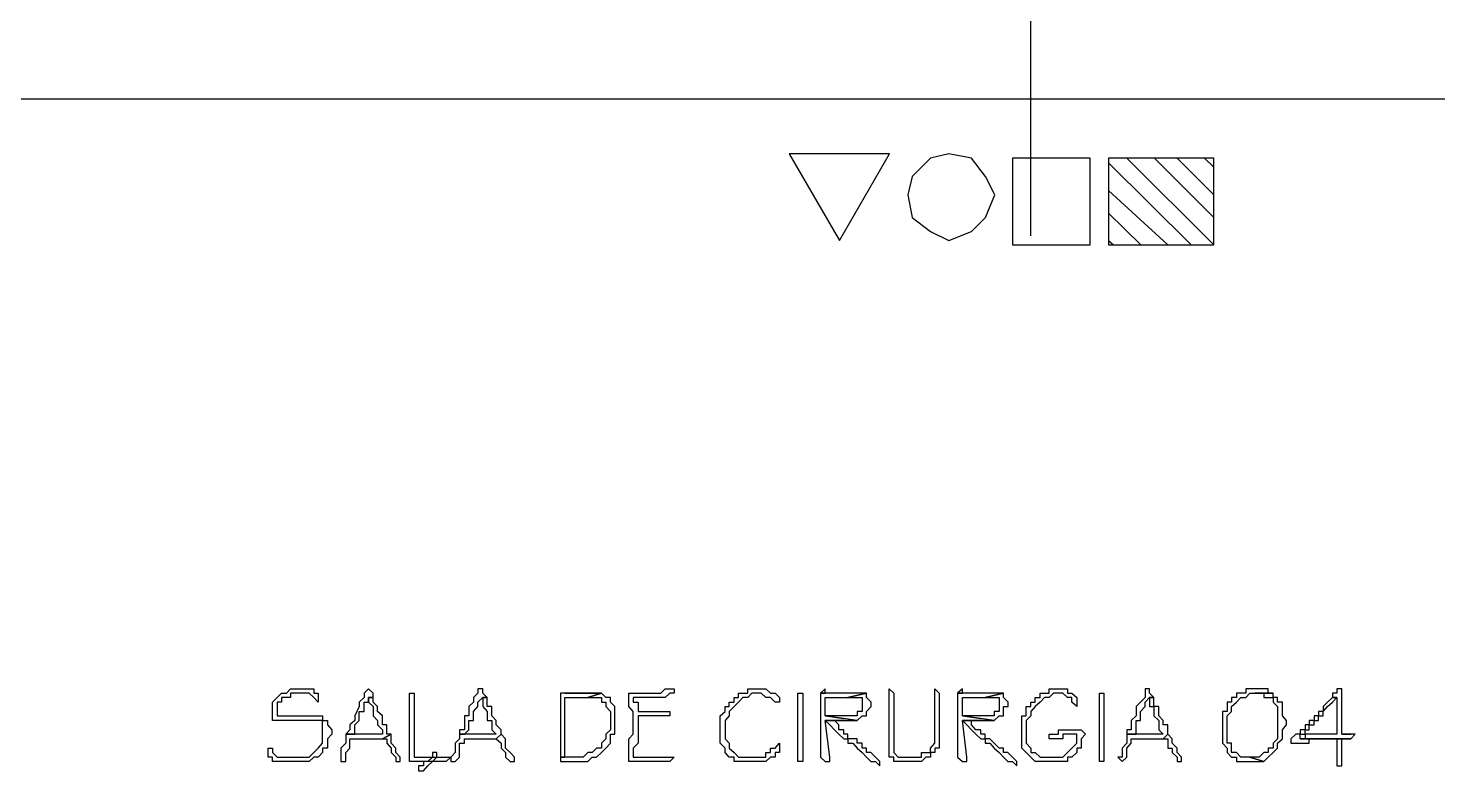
# Model space of a CAD drawing. Header units: millimetres. Extents: x -518.8 to -461.2, y 3.5 to 44.2.
# Drawn here: x -499.084 to -497.119, y 9.033 to 10.067 of the extents above; entities that cross this region are included whole.
import ezdxf

# ---------------------------------------------------------------- set-up
doc = ezdxf.new("R2010")
doc.units = ezdxf.units.MM
doc.header["$MEASUREMENT"] = 0
for name, color, linetype in [('-82', 7, 'Continuous'), ('10', 10, 'Continuous'), ('18', 18, 'Continuous'), ('MYSOLIDS', 7, 'Continuous')]:
    doc.layers.add(name, color=color, linetype=linetype)

msp = doc.modelspace()

# ---------------------------------------------------------------- linework, layer by layer
at = {"layer": '-82'}
msp.add_lwpolyline([(-497.6865, 9.7782), (-497.6865, 11.9233), (-497.2151, 11.3947), (-497.2151, 11.3947), (-497.6865, 11.9233)], dxfattribs=at)
at = {"layer": '10'}
msp.add_lwpolyline([(-500.3346, 9.9691), (-495.2421, 9.9691)], dxfattribs=at)
at = {"layer": '18'}
for points in [[(-497.9534, 9.7714), (-497.8835, 9.8924), (-498.0233, 9.8924), (-497.9534, 9.7714)], [(-497.8008, 9.7714), (-497.7692, 9.7842), (-497.7496, 9.8037), (-497.7369, 9.8353), (-497.7496, 9.8609), (-497.7692, 9.8864), (-497.8008, 9.8924), (-497.8263, 9.8864), (-497.8519, 9.8609), (-497.8579, 9.8353), (-497.8519, 9.8037), (-497.8263, 9.7842), (-497.8008, 9.7714)], [(-497.7121, 9.8864), (-497.7121, 9.7654), (-497.6038, 9.7654), (-497.6038, 9.8864), (-497.7121, 9.8864)], [(-497.5782, 9.8864), (-497.5782, 9.7654), (-497.4316, 9.7654), (-497.4316, 9.8864), (-497.5782, 9.8864)], [(-497.5527, 9.8864), (-497.4316, 9.7654)], [(-497.5143, 9.8864), (-497.4316, 9.8037)], [(-497.4827, 9.8864), (-497.4316, 9.8353)], [(-497.4444, 9.8864), (-497.4316, 9.8736)], [(-497.5782, 9.8797), (-497.4632, 9.7654)], [(-497.5782, 9.8413), (-497.4955, 9.7654)], [(-497.5782, 9.8097), (-497.5331, 9.7654)], [(-497.5782, 9.7714), (-497.5714, 9.7654)]]:
    msp.add_lwpolyline(points, dxfattribs=at)
at = {"layer": 'MYSOLIDS'}
for points in [[(-498.6797, 9.1285), (-498.6857, 9.1353), (-498.6857, 9.1353), (-498.6857, 9.1353), (-498.6857, 9.1353), (-498.6857, 9.1353), (-498.6925, 9.1413), (-498.6985, 9.1413), (-498.6985, 9.1413), (-498.6985, 9.1413), (-498.7053, 9.1413), (-498.7113, 9.1413), (-498.7181, 9.1413), (-498.7181, 9.1353), (-498.7241, 9.1353), (-498.7308, 9.1353), (-498.7308, 9.1285), (-498.7369, 9.1285), (-498.7369, 9.1225), (-498.7369, 9.1225), (-498.7369, 9.1157), (-498.7369, 9.1157), (-498.7369, 9.1097), (-498.7308, 9.1097), (-498.7241, 9.1097), (-498.7241, 9.1097), (-498.7241, 9.1097), (-498.7181, 9.1097), (-498.7113, 9.1097), (-498.7053, 9.1097), (-498.7053, 9.1097), (-498.6985, 9.1097), (-498.6985, 9.1097), (-498.6925, 9.1097), (-498.6857, 9.1097), (-498.6857, 9.1097), (-498.6797, 9.1097), (-498.6737, 9.1097), (-498.6737, 9.1097), (-498.6737, 9.103), (-498.6669, 9.103), (-498.6669, 9.0969), (-498.6669, 9.0969), (-498.6609, 9.0902), (-498.6609, 9.0842), (-498.6609, 9.0842), (-498.6669, 9.0774), (-498.6669, 9.0714), (-498.6669, 9.0714), (-498.6669, 9.0646), (-498.6737, 9.0646), (-498.6737, 9.0586), (-498.6797, 9.0518), (-498.6797, 9.0518), (-498.6797, 9.0518), (-498.6857, 9.0518), (-498.6925, 9.0458), (-498.6925, 9.0458), (-498.6985, 9.0458), (-498.7053, 9.0458), (-498.7053, 9.0458), (-498.7113, 9.0458), (-498.7181, 9.0458), (-498.7181, 9.0458), (-498.7241, 9.0458), (-498.7308, 9.0458), (-498.7369, 9.0458), (-498.7369, 9.0458), (-498.7436, 9.0458), (-498.7436, 9.0518), (-498.7496, 9.0518), (-498.7496, 9.0586), (-498.7496, 9.0586), (-498.7496, 9.0646), (-498.7496, 9.0646), (-498.7436, 9.0646), (-498.7436, 9.0646), (-498.7436, 9.0586), (-498.7436, 9.0586), (-498.7436, 9.0586), (-498.7436, 9.0586), (-498.7369, 9.0518), (-498.7369, 9.0518), (-498.7308, 9.0518), (-498.7308, 9.0518), (-498.7241, 9.0518), (-498.7181, 9.0518), (-498.7113, 9.0518), (-498.7113, 9.0518), (-498.7053, 9.0518), (-498.6985, 9.0518), (-498.6985, 9.0518), (-498.6925, 9.0518), (-498.6857, 9.0586), (-498.6857, 9.0586), (-498.6857, 9.0586), (-498.6797, 9.0646), (-498.6797, 9.0646), (-498.6737, 9.0714), (-498.6737, 9.0714), (-498.6737, 9.0774), (-498.6737, 9.0842), (-498.6737, 9.0842), (-498.6737, 9.0902), (-498.6737, 9.0969), (-498.6737, 9.0969), (-498.6737, 9.103), (-498.6797, 9.103), (-498.6857, 9.103), (-498.6857, 9.103), (-498.6925, 9.103), (-498.6925, 9.103), (-498.6985, 9.103), (-498.7053, 9.103), (-498.7053, 9.103), (-498.7113, 9.103), (-498.7181, 9.103), (-498.7241, 9.103), (-498.7241, 9.103), (-498.7308, 9.103), (-498.7369, 9.103), (-498.7369, 9.103), (-498.7436, 9.103), (-498.7436, 9.1097), (-498.7436, 9.1097), (-498.7436, 9.1157), (-498.7436, 9.1157), (-498.7436, 9.1225), (-498.7436, 9.1285), (-498.7436, 9.1285), (-498.7369, 9.1353), (-498.7369, 9.1353), (-498.7308, 9.1413), (-498.7308, 9.1413), (-498.7241, 9.1413), (-498.7241, 9.1413), (-498.7181, 9.1473), (-498.7113, 9.1473), (-498.7053, 9.1473), (-498.7053, 9.1473), (-498.6985, 9.1473), (-498.6985, 9.1473), (-498.6925, 9.1473), (-498.6857, 9.1473), (-498.6857, 9.1413), (-498.6797, 9.1413), (-498.6797, 9.1353), (-498.6797, 9.1353), (-498.6797, 9.1353), (-498.6797, 9.1353), (-498.6797, 9.1285), (-498.6797, 9.1285), (-498.6797, 9.1285), (-498.6797, 9.1285), (-498.6797, 9.1285)], [(-498.603, 9.1353), (-498.6098, 9.1353), (-498.6098, 9.1353), (-498.6098, 9.1285), (-498.603, 9.1225), (-498.603, 9.1225), (-498.603, 9.1157), (-498.603, 9.1097), (-498.603, 9.1097), (-498.597, 9.103), (-498.597, 9.103), (-498.597, 9.0969), (-498.5902, 9.0902), (-498.5902, 9.0842), (-498.6286, 9.0842), (-498.6414, 9.0842), (-498.6414, 9.0774), (-498.6414, 9.0774), (-498.6414, 9.0714), (-498.6481, 9.0646), (-498.6481, 9.0646), (-498.6481, 9.0586), (-498.6481, 9.0518), (-498.6481, 9.0518), (-498.6481, 9.0518), (-498.6481, 9.0458), (-498.6481, 9.0458), (-498.6481, 9.0458), (-498.6414, 9.0458), (-498.6414, 9.0518), (-498.6414, 9.0586), (-498.6414, 9.0586), (-498.6354, 9.0646), (-498.6354, 9.0714), (-498.6354, 9.0714), (-498.6354, 9.0774), (-498.5902, 9.0774), (-498.5782, 9.0842), (-498.5842, 9.0842), (-498.5842, 9.0902), (-498.5842, 9.0969), (-498.5902, 9.0969), (-498.5902, 9.103), (-498.5902, 9.103), (-498.5902, 9.1097), (-498.597, 9.1157), (-498.597, 9.1157), (-498.597, 9.1225), (-498.597, 9.1225), (-498.597, 9.1225), (-498.603, 9.1285), (-498.603, 9.1353), (-498.603, 9.1353), (-498.603, 9.1353)], [(-498.6098, 9.1473), (-498.6098, 9.1473), (-498.6098, 9.1473), (-498.6158, 9.1413), (-498.6158, 9.1413), (-498.6158, 9.1353), (-498.6226, 9.1285), (-498.6226, 9.1285), (-498.6226, 9.1225), (-498.6286, 9.1097), (-498.6286, 9.1097), (-498.6286, 9.103), (-498.6286, 9.103), (-498.6354, 9.0969), (-498.6354, 9.0902), (-498.6354, 9.0902), (-498.6414, 9.0842), (-498.6286, 9.0842), (-498.6286, 9.0842), (-498.6286, 9.0902), (-498.6286, 9.0969), (-498.6226, 9.103), (-498.6226, 9.103), (-498.6226, 9.103), (-498.6226, 9.1097), (-498.6226, 9.1157), (-498.6158, 9.1157), (-498.6158, 9.1225), (-498.6158, 9.1285), (-498.6098, 9.1285), (-498.6098, 9.1353), (-498.603, 9.1353), (-498.603, 9.1413), (-498.6098, 9.1473), (-498.6098, 9.1473), (-498.6098, 9.1473)], [(-498.5459, 9.0518), (-498.5399, 9.0518), (-498.5331, 9.0518), (-498.5271, 9.0518), (-498.5271, 9.0518), (-498.5203, 9.0518), (-498.5203, 9.0518), (-498.5143, 9.0518), (-498.5075, 9.0518), (-498.5015, 9.0518), (-498.5015, 9.0518), (-498.5015, 9.0518), (-498.5015, 9.0518), (-498.4948, 9.0518), (-498.4948, 9.0518), (-498.5015, 9.0458), (-498.5015, 9.0458), (-498.5075, 9.0458), (-498.5143, 9.0458), (-498.5143, 9.0458), (-498.5143, 9.0458), (-498.5203, 9.0458), (-498.5271, 9.0458), (-498.5271, 9.0458), (-498.5331, 9.0458), (-498.5399, 9.0458), (-498.5399, 9.0458), (-498.5459, 9.0458), (-498.5459, 9.0458), (-498.5527, 9.0458), (-498.5527, 9.0458), (-498.5527, 9.0458), (-498.5527, 9.0458), (-498.5527, 9.0518), (-498.5527, 9.0518), (-498.5527, 9.0586), (-498.5527, 9.0646), (-498.5527, 9.0646), (-498.5527, 9.0714), (-498.5527, 9.0774), (-498.5527, 9.0842), (-498.5527, 9.0842), (-498.5527, 9.0902), (-498.5527, 9.0969), (-498.5527, 9.103), (-498.5527, 9.103), (-498.5527, 9.103), (-498.5527, 9.1097), (-498.5527, 9.1157), (-498.5527, 9.1225), (-498.5527, 9.1225), (-498.5527, 9.1285), (-498.5527, 9.1353), (-498.5527, 9.1413), (-498.5527, 9.1413), (-498.5527, 9.1413), (-498.5527, 9.1413), (-498.5459, 9.1413), (-498.5459, 9.1413), (-498.5459, 9.1413), (-498.5459, 9.1413), (-498.5459, 9.1413), (-498.5459, 9.1413), (-498.5459, 9.1413), (-498.5459, 9.1353), (-498.5459, 9.1285), (-498.5459, 9.1225), (-498.5459, 9.1225), (-498.5459, 9.1157), (-498.5459, 9.1097), (-498.5459, 9.1097), (-498.5459, 9.103), (-498.5459, 9.0969), (-498.5459, 9.0902), (-498.5459, 9.0902), (-498.5459, 9.0842), (-498.5459, 9.0842), (-498.5459, 9.0774), (-498.5459, 9.0714), (-498.5459, 9.0714), (-498.5459, 9.0646), (-498.5459, 9.0646), (-498.5459, 9.0586), (-498.5459, 9.0518), (-498.5459, 9.0518), (-498.5459, 9.0518), (-498.5459, 9.0518), (-498.5459, 9.0518)], [(-498.4444, 9.1353), (-498.4504, 9.1353), (-498.4504, 9.1353), (-498.4504, 9.1285), (-498.4504, 9.1225), (-498.4504, 9.1225), (-498.4444, 9.1157), (-498.4444, 9.1097), (-498.4444, 9.1097), (-498.4444, 9.103), (-498.4376, 9.103), (-498.4376, 9.0969), (-498.4376, 9.0902), (-498.4316, 9.0842), (-498.476, 9.0842), (-498.4827, 9.0842), (-498.4827, 9.0774), (-498.4827, 9.0774), (-498.4887, 9.0714), (-498.4887, 9.0646), (-498.4887, 9.0646), (-498.4887, 9.0586), (-498.4948, 9.0518), (-498.4948, 9.0518), (-498.4948, 9.0518), (-498.4948, 9.0458), (-498.4887, 9.0458), (-498.4887, 9.0458), (-498.4887, 9.0458), (-498.4827, 9.0518), (-498.4827, 9.0586), (-498.4827, 9.0586), (-498.4827, 9.0646), (-498.4827, 9.0714), (-498.476, 9.0714), (-498.476, 9.0774), (-498.4316, 9.0774), (-498.4248, 9.0842), (-498.4248, 9.0842), (-498.4248, 9.0902), (-498.4316, 9.0969), (-498.4316, 9.0969), (-498.4316, 9.103), (-498.4316, 9.103), (-498.4376, 9.1097), (-498.4376, 9.1157), (-498.4376, 9.1157), (-498.4376, 9.1225), (-498.4444, 9.1225), (-498.4444, 9.1225), (-498.4444, 9.1285), (-498.4444, 9.1353), (-498.4444, 9.1353), (-498.4444, 9.1353)], [(-498.4504, 9.1473), (-498.4572, 9.1473), (-498.4572, 9.1473), (-498.4572, 9.1413), (-498.4572, 9.1413), (-498.4632, 9.1353), (-498.4632, 9.1285), (-498.4632, 9.1285), (-498.4699, 9.1225), (-498.4699, 9.1097), (-498.476, 9.1097), (-498.476, 9.103), (-498.476, 9.103), (-498.476, 9.0969), (-498.476, 9.0902), (-498.4827, 9.0902), (-498.4827, 9.0842), (-498.476, 9.0842), (-498.476, 9.0842), (-498.4699, 9.0902), (-498.4699, 9.0969), (-498.4699, 9.103), (-498.4632, 9.103), (-498.4632, 9.103), (-498.4632, 9.1097), (-498.4632, 9.1157), (-498.4632, 9.1157), (-498.4572, 9.1225), (-498.4572, 9.1285), (-498.4572, 9.1285), (-498.4504, 9.1353), (-498.4444, 9.1353), (-498.4504, 9.1413), (-498.4504, 9.1473), (-498.4504, 9.1473), (-498.4504, 9.1473)], [(-498.285, 9.1413), (-498.3038, 9.1353), (-498.3038, 9.1353), (-498.2978, 9.1353), (-498.2978, 9.1353), (-498.2918, 9.1353), (-498.285, 9.1353), (-498.285, 9.1285), (-498.279, 9.1285), (-498.279, 9.1285), (-498.279, 9.1285), (-498.279, 9.1225), (-498.2722, 9.1157), (-498.2722, 9.1157), (-498.2722, 9.1097), (-498.2722, 9.103), (-498.2722, 9.0969), (-498.2722, 9.0969), (-498.2722, 9.0902), (-498.279, 9.0842), (-498.279, 9.0842), (-498.279, 9.0774), (-498.279, 9.0774), (-498.285, 9.0714), (-498.285, 9.0646), (-498.2918, 9.0646), (-498.2918, 9.0646), (-498.2978, 9.0586), (-498.2978, 9.0586), (-498.3038, 9.0586), (-498.3105, 9.0518), (-498.3105, 9.0518), (-498.3166, 9.0518), (-498.3166, 9.0518), (-498.3233, 9.0518), (-498.3293, 9.0518), (-498.3293, 9.0518), (-498.3361, 9.0518), (-498.3421, 9.0518), (-498.3421, 9.0518), (-498.3421, 9.0458), (-498.3421, 9.0458), (-498.3361, 9.0458), (-498.3361, 9.0458), (-498.3293, 9.0458), (-498.3233, 9.0458), (-498.3233, 9.0458), (-498.3166, 9.0458), (-498.3105, 9.0458), (-498.3105, 9.0458), (-498.3038, 9.0458), (-498.2978, 9.0518), (-498.2978, 9.0518), (-498.2918, 9.0518), (-498.2918, 9.0518), (-498.285, 9.0586), (-498.285, 9.0586), (-498.279, 9.0646), (-498.279, 9.0646), (-498.2722, 9.0714), (-498.2722, 9.0774), (-498.2722, 9.0774), (-498.2722, 9.0842), (-498.2662, 9.0842), (-498.2662, 9.0902), (-498.2662, 9.0969), (-498.2662, 9.0969), (-498.2662, 9.103), (-498.2662, 9.103), (-498.2662, 9.1097), (-498.2662, 9.1157), (-498.2662, 9.1225), (-498.2662, 9.1225), (-498.2722, 9.1285), (-498.2722, 9.1285), (-498.2722, 9.1353), (-498.279, 9.1353), (-498.279, 9.1353), (-498.285, 9.1413), (-498.285, 9.1413)], [(-498.3421, 9.1413), (-498.3421, 9.1413), (-498.3421, 9.1413), (-498.3421, 9.1353), (-498.3421, 9.1353), (-498.3421, 9.1285), (-498.3421, 9.1225), (-498.3421, 9.1225), (-498.3421, 9.1157), (-498.3421, 9.1097), (-498.3421, 9.103), (-498.3421, 9.103), (-498.3421, 9.0969), (-498.3421, 9.0902), (-498.3421, 9.0842), (-498.3421, 9.0842), (-498.3421, 9.0774), (-498.3421, 9.0714), (-498.3421, 9.0714), (-498.3421, 9.0646), (-498.3421, 9.0586), (-498.3421, 9.0518), (-498.3421, 9.0518), (-498.3361, 9.0518), (-498.3361, 9.0518), (-498.3361, 9.0586), (-498.3361, 9.0646), (-498.3361, 9.0646), (-498.3361, 9.0714), (-498.3361, 9.0774), (-498.3361, 9.0842), (-498.3361, 9.0842), (-498.3361, 9.0902), (-498.3361, 9.0902), (-498.3361, 9.0969), (-498.3361, 9.103), (-498.3361, 9.1097), (-498.3361, 9.1097), (-498.3361, 9.1157), (-498.3361, 9.1225), (-498.3361, 9.1285), (-498.3361, 9.1285), (-498.3361, 9.1353), (-498.3361, 9.1353), (-498.3293, 9.1353), (-498.3293, 9.1353), (-498.3233, 9.1353), (-498.3166, 9.1353), (-498.3166, 9.1353), (-498.3105, 9.1353), (-498.3038, 9.1353), (-498.285, 9.1413), (-498.285, 9.1413), (-498.3361, 9.1413), (-498.3421, 9.1413), (-498.3421, 9.1413), (-498.3421, 9.1413)], [(-498.3038, 9.1413), (-498.3105, 9.1413), (-498.3166, 9.1413), (-498.3166, 9.1413), (-498.3166, 9.1413), (-498.3233, 9.1413), (-498.3293, 9.1413), (-498.3293, 9.1413), (-498.3361, 9.1413), (-498.285, 9.1413), (-498.2918, 9.1413), (-498.2978, 9.1413), (-498.2978, 9.1413), (-498.3038, 9.1413), (-498.3038, 9.1413)], [(-498.2339, 9.1157), (-498.1895, 9.1157), (-498.1895, 9.1157), (-498.1895, 9.1157), (-498.1895, 9.1157), (-498.1895, 9.1157), (-498.1895, 9.1157), (-498.1895, 9.1097), (-498.1895, 9.1097), (-498.1895, 9.1097), (-498.1895, 9.1097), (-498.2339, 9.1097), (-498.2339, 9.103), (-498.2339, 9.103), (-498.2339, 9.103), (-498.2339, 9.103), (-498.2339, 9.0969), (-498.2339, 9.0902), (-498.2339, 9.0842), (-498.2339, 9.0842), (-498.2339, 9.0774), (-498.2339, 9.0774), (-498.2339, 9.0714), (-498.2406, 9.0646), (-498.2406, 9.0646), (-498.2406, 9.0586), (-498.2406, 9.0518), (-498.2406, 9.0518), (-498.2339, 9.0518), (-498.2278, 9.0518), (-498.2211, 9.0518), (-498.2211, 9.0518), (-498.2151, 9.0518), (-498.2083, 9.0518), (-498.2083, 9.0518), (-498.2023, 9.0518), (-498.1963, 9.0518), (-498.1963, 9.0518), (-498.1895, 9.0518), (-498.1895, 9.0518), (-498.1835, 9.0518), (-498.1835, 9.0518), (-498.1835, 9.0518), (-498.1835, 9.0518), (-498.1835, 9.0518), (-498.1895, 9.0458), (-498.1963, 9.0458), (-498.2023, 9.0458), (-498.2023, 9.0458), (-498.2083, 9.0458), (-498.2083, 9.0458), (-498.2151, 9.0458), (-498.2211, 9.0458), (-498.2211, 9.0458), (-498.2278, 9.0458), (-498.2339, 9.0458), (-498.2339, 9.0458), (-498.2406, 9.0458), (-498.2406, 9.0458), (-498.2466, 9.0458), (-498.2466, 9.0458), (-498.2466, 9.0518), (-498.2466, 9.0518), (-498.2466, 9.0518), (-498.2466, 9.0518), (-498.2466, 9.0586), (-498.2466, 9.0646), (-498.2466, 9.0714), (-498.2466, 9.0714), (-498.2466, 9.0774), (-498.2406, 9.0842), (-498.2406, 9.0902), (-498.2406, 9.0902), (-498.2406, 9.0969), (-498.2406, 9.0969), (-498.2406, 9.103), (-498.2406, 9.1097), (-498.2406, 9.1157), (-498.2466, 9.1225), (-498.2466, 9.1225), (-498.2466, 9.1285), (-498.2466, 9.1353), (-498.2466, 9.1353), (-498.2466, 9.1353), (-498.2466, 9.1353), (-498.2466, 9.1413), (-498.2466, 9.1413), (-498.2406, 9.1413), (-498.2406, 9.1413), (-498.2339, 9.1413), (-498.2278, 9.1413), (-498.2278, 9.1413), (-498.2278, 9.1413), (-498.2211, 9.1413), (-498.2151, 9.1413), (-498.2151, 9.1413), (-498.2083, 9.1413), (-498.2023, 9.1413), (-498.1963, 9.1473), (-498.1963, 9.1473), (-498.1895, 9.1473), (-498.1895, 9.1473), (-498.1895, 9.1473), (-498.1835, 9.1473), (-498.1835, 9.1473), (-498.1835, 9.1413), (-498.1835, 9.1413), (-498.1835, 9.1413), (-498.1835, 9.1413), (-498.1895, 9.1413), (-498.1895, 9.1413), (-498.1963, 9.1353), (-498.2023, 9.1353), (-498.2083, 9.1353), (-498.2151, 9.1353), (-498.2211, 9.1353), (-498.2278, 9.1353), (-498.2278, 9.1353), (-498.2339, 9.1353), (-498.2406, 9.1353), (-498.2406, 9.1285), (-498.2339, 9.1285), (-498.2339, 9.1225), (-498.2339, 9.1225), (-498.2339, 9.1157), (-498.2339, 9.1157), (-498.2339, 9.1157), (-498.2339, 9.1157), (-498.2339, 9.1157)], [(-498.0684, 9.1413), (-498.0752, 9.1413), (-498.0752, 9.1413), (-498.0812, 9.1353), (-498.088, 9.1353), (-498.088, 9.1353), (-498.094, 9.1285), (-498.094, 9.1285), (-498.1, 9.1225), (-498.1, 9.1225), (-498.1, 9.1225), (-498.1068, 9.1157), (-498.1068, 9.1097), (-498.1068, 9.1097), (-498.1068, 9.1097), (-498.1128, 9.103), (-498.1128, 9.0969), (-498.1128, 9.0902), (-498.1128, 9.0902), (-498.1128, 9.0842), (-498.1128, 9.0774), (-498.1128, 9.0774), (-498.1068, 9.0714), (-498.1068, 9.0646), (-498.1068, 9.0646), (-498.1, 9.0586), (-498.1, 9.0586), (-498.094, 9.0518), (-498.094, 9.0518), (-498.088, 9.0518), (-498.0812, 9.0518), (-498.0812, 9.0518), (-498.0752, 9.0518), (-498.0684, 9.0518), (-498.0684, 9.0518), (-498.0624, 9.0518), (-498.0624, 9.0518), (-498.0557, 9.0518), (-498.0557, 9.0586), (-498.0496, 9.0586), (-498.0496, 9.0646), (-498.0429, 9.0646), (-498.0429, 9.0646), (-498.0369, 9.0714), (-498.0369, 9.0714), (-498.0369, 9.0714), (-498.0369, 9.0714), (-498.0369, 9.0714), (-498.0369, 9.0714), (-498.0369, 9.0646), (-498.0369, 9.0646), (-498.0369, 9.0586), (-498.0429, 9.0586), (-498.0429, 9.0518), (-498.0496, 9.0518), (-498.0557, 9.0458), (-498.0557, 9.0458), (-498.0557, 9.0458), (-498.0624, 9.0458), (-498.0684, 9.0458), (-498.0684, 9.0458), (-498.0752, 9.0458), (-498.0752, 9.0458), (-498.0812, 9.0458), (-498.088, 9.0458), (-498.094, 9.0458), (-498.094, 9.0458), (-498.1, 9.0458), (-498.1, 9.0518), (-498.1068, 9.0518), (-498.1068, 9.0518), (-498.1128, 9.0586), (-498.1128, 9.0646), (-498.1128, 9.0646), (-498.1196, 9.0714), (-498.1196, 9.0714), (-498.1196, 9.0774), (-498.1196, 9.0842), (-498.1196, 9.0902), (-498.1196, 9.0902), (-498.1196, 9.0969), (-498.1196, 9.103), (-498.1196, 9.103), (-498.1196, 9.1097), (-498.1128, 9.1157), (-498.1128, 9.1157), (-498.1128, 9.1225), (-498.1068, 9.1225), (-498.1068, 9.1285), (-498.1, 9.1285), (-498.1, 9.1353), (-498.094, 9.1353), (-498.094, 9.1413), (-498.088, 9.1413), (-498.0812, 9.1413), (-498.0812, 9.1473), (-498.0752, 9.1473), (-498.0684, 9.1473), (-498.0684, 9.1473), (-498.0624, 9.1473), (-498.0624, 9.1473), (-498.0557, 9.1473), (-498.0496, 9.1413), (-498.0496, 9.1413), (-498.0429, 9.1413), (-498.0369, 9.1353), (-498.0369, 9.1353), (-498.0369, 9.1285), (-498.0369, 9.1285), (-498.0369, 9.1285), (-498.0369, 9.1285), (-498.0369, 9.1285), (-498.0369, 9.1285), (-498.0429, 9.1285), (-498.0429, 9.1285), (-498.0429, 9.1285), (-498.0429, 9.1285), (-498.0496, 9.1353), (-498.0557, 9.1353), (-498.0557, 9.1353), (-498.0624, 9.1413), (-498.0624, 9.1413), (-498.0684, 9.1413), (-498.0684, 9.1413), (-498.0684, 9.1413), (-498.0684, 9.1413)], [(-498.0045, 9.0842), (-498.0045, 9.0842), (-498.0045, 9.0774), (-498.0045, 9.0714), (-498.0045, 9.0646), (-498.0045, 9.0646), (-498.0045, 9.0586), (-498.0045, 9.0518), (-498.0045, 9.0518), (-498.0045, 9.0518), (-498.0045, 9.0458), (-498.0045, 9.0458), (-498.0113, 9.0458), (-498.0113, 9.0458), (-498.0113, 9.0458), (-498.0113, 9.0458), (-498.0113, 9.0458), (-498.0113, 9.0458), (-498.0113, 9.0458), (-498.0113, 9.0458), (-498.0113, 9.0518), (-498.0113, 9.0586), (-498.0113, 9.0586), (-498.0113, 9.0646), (-498.0113, 9.0714), (-498.0113, 9.0774), (-498.0113, 9.0774), (-498.0113, 9.0842), (-498.0113, 9.0902), (-498.0113, 9.0969), (-498.0113, 9.0969), (-498.0113, 9.103), (-498.0113, 9.1097), (-498.0113, 9.1157), (-498.0113, 9.1157), (-498.0113, 9.1225), (-498.0113, 9.1285), (-498.0113, 9.1285), (-498.0113, 9.1353), (-498.0113, 9.1413), (-498.0113, 9.1413), (-498.0113, 9.1413), (-498.0113, 9.1413), (-498.0113, 9.1413), (-498.0113, 9.1413), (-498.0113, 9.1413), (-498.0045, 9.1413), (-498.0045, 9.1413), (-498.0045, 9.1413), (-498.0045, 9.1413), (-498.0045, 9.1353), (-498.0045, 9.1353), (-498.0045, 9.1285), (-498.0045, 9.1285), (-498.0045, 9.1225), (-498.0045, 9.1157), (-498.0045, 9.1097), (-498.0045, 9.1097), (-498.0045, 9.103), (-498.0045, 9.0969), (-498.0045, 9.0969), (-498.0045, 9.0902), (-498.0045, 9.0842), (-498.0045, 9.0842), (-498.0045, 9.0842), (-498.0045, 9.0842)], [(-497.973, 9.1473), (-497.9797, 9.1413), (-497.9797, 9.1413), (-497.973, 9.1413), (-497.973, 9.1413), (-497.973, 9.1473), (-497.973, 9.1473)], [(-497.9346, 9.1413), (-497.9346, 9.1413), (-497.9414, 9.1413), (-497.9474, 9.1413), (-497.9542, 9.1413), (-497.9542, 9.1413), (-497.9542, 9.1413), (-497.9602, 9.1413), (-497.9669, 9.1413), (-497.973, 9.1413), (-497.9797, 9.1413), (-497.9797, 9.0518), (-497.973, 9.0458), (-497.973, 9.0458), (-497.9669, 9.0458), (-497.9669, 9.0458), (-497.9669, 9.0518), (-497.973, 9.103), (-497.9474, 9.103), (-497.9414, 9.103), (-497.9414, 9.103), (-497.9346, 9.103), (-497.9286, 9.103), (-497.9286, 9.103), (-497.973, 9.1097), (-497.973, 9.1353), (-497.9669, 9.1353), (-497.9669, 9.1353), (-497.9602, 9.1353), (-497.9542, 9.1353), (-497.9542, 9.1353), (-497.9474, 9.1353), (-497.9414, 9.1353), (-497.9414, 9.1353), (-497.9158, 9.1413), (-497.9218, 9.1413), (-497.9218, 9.1413), (-497.9286, 9.1413), (-497.9346, 9.1413), (-497.9346, 9.1413), (-497.9346, 9.1413)], [(-497.9158, 9.1413), (-497.9414, 9.1353), (-497.9346, 9.1353), (-497.9286, 9.1353), (-497.9286, 9.1353), (-497.9218, 9.1353), (-497.9218, 9.1353), (-497.9218, 9.1285), (-497.9218, 9.1225), (-497.9218, 9.1225), (-497.9218, 9.1157), (-497.9218, 9.1157), (-497.9286, 9.1157), (-497.9286, 9.1097), (-497.9346, 9.1097), (-497.9346, 9.1097), (-497.9414, 9.1097), (-497.9414, 9.1097), (-497.9474, 9.1097), (-497.9542, 9.1097), (-497.9602, 9.1097), (-497.9669, 9.1097), (-497.973, 9.1097), (-497.9286, 9.103), (-497.9218, 9.1097), (-497.9218, 9.1097), (-497.9158, 9.1097), (-497.9158, 9.1097), (-497.9158, 9.1157), (-497.909, 9.1225), (-497.909, 9.1225), (-497.909, 9.1285), (-497.9158, 9.1353), (-497.9158, 9.1353), (-497.9158, 9.1413), (-497.9158, 9.1413)], [(-497.8842, 9.1413), (-497.8842, 9.1413), (-497.8842, 9.1413), (-497.8842, 9.1473), (-497.8842, 9.1473), (-497.8775, 9.1413), (-497.8775, 9.1413), (-497.8775, 9.1413), (-497.8775, 9.1413), (-497.8775, 9.0714), (-497.8775, 9.0646), (-497.8775, 9.0586), (-497.8775, 9.0586), (-497.8714, 9.0518), (-497.8714, 9.0518), (-497.8647, 9.0518), (-497.8647, 9.0518), (-497.8647, 9.0518), (-497.8587, 9.0518), (-497.8519, 9.0518), (-497.8459, 9.0518), (-497.8459, 9.0518), (-497.8391, 9.0518), (-497.8391, 9.0586), (-497.8331, 9.0586), (-497.8263, 9.0586), (-497.8263, 9.0646), (-497.8263, 9.0646), (-497.8203, 9.0714), (-497.8203, 9.0714), (-497.8203, 9.0774), (-497.8203, 9.0774), (-497.8203, 9.0842), (-497.8203, 9.0842), (-497.8203, 9.0902), (-497.8203, 9.0969), (-497.8203, 9.103), (-497.8203, 9.1097), (-497.8203, 9.1157), (-497.8203, 9.1157), (-497.8203, 9.1225), (-497.8203, 9.1285), (-497.8203, 9.1285), (-497.8203, 9.1353), (-497.8203, 9.1413), (-497.8203, 9.1413), (-497.8203, 9.1413), (-497.8203, 9.1413), (-497.8203, 9.1473), (-497.8203, 9.1473), (-497.8143, 9.1413), (-497.8143, 9.1413), (-497.8143, 9.1353), (-497.8143, 9.1353), (-497.8143, 9.1285), (-497.8143, 9.1225), (-497.8143, 9.1225), (-497.8143, 9.1097), (-497.8143, 9.103), (-497.8143, 9.0969), (-497.8143, 9.0902), (-497.8143, 9.0902), (-497.8143, 9.0842), (-497.8143, 9.0842), (-497.8143, 9.0774), (-497.8143, 9.0714), (-497.8143, 9.0714), (-497.8143, 9.0646), (-497.8143, 9.0646), (-497.8203, 9.0646), (-497.8203, 9.0586), (-497.8263, 9.0586), (-497.8263, 9.0518), (-497.8331, 9.0518), (-497.8331, 9.0518), (-497.8391, 9.0458), (-497.8459, 9.0458), (-497.8459, 9.0458), (-497.8519, 9.0458), (-497.8587, 9.0458), (-497.8587, 9.0458), (-497.8647, 9.0458), (-497.8647, 9.0458), (-497.8714, 9.0458), (-497.8775, 9.0458), (-497.8775, 9.0458), (-497.8775, 9.0518), (-497.8842, 9.0518), (-497.8842, 9.0586), (-497.8842, 9.0586), (-497.8842, 9.0646), (-497.8842, 9.0714), (-497.8842, 9.0714), (-497.8842, 9.1413), (-497.8842, 9.1413), (-497.8842, 9.1413)], [(-497.782, 9.1473), (-497.7887, 9.1413), (-497.7887, 9.1413), (-497.782, 9.1413), (-497.782, 9.1413), (-497.782, 9.1473), (-497.782, 9.1473)], [(-497.7504, 9.1413), (-497.7504, 9.1413), (-497.7504, 9.1413), (-497.7564, 9.1413), (-497.7632, 9.1413), (-497.7632, 9.1413), (-497.7632, 9.1413), (-497.7692, 9.1413), (-497.776, 9.1413), (-497.782, 9.1413), (-497.7887, 9.1413), (-497.7887, 9.0518), (-497.782, 9.0458), (-497.782, 9.0458), (-497.782, 9.0458), (-497.776, 9.0458), (-497.776, 9.0518), (-497.782, 9.103), (-497.7564, 9.103), (-497.7504, 9.103), (-497.7504, 9.103), (-497.7436, 9.103), (-497.7376, 9.103), (-497.7376, 9.103), (-497.782, 9.1097), (-497.782, 9.1353), (-497.782, 9.1353), (-497.776, 9.1353), (-497.7692, 9.1353), (-497.7632, 9.1353), (-497.7632, 9.1353), (-497.7564, 9.1353), (-497.7504, 9.1353), (-497.7504, 9.1353), (-497.7248, 9.1413), (-497.7308, 9.1413), (-497.7308, 9.1413), (-497.7376, 9.1413), (-497.7436, 9.1413), (-497.7504, 9.1413), (-497.7504, 9.1413)], [(-497.7248, 9.1413), (-497.7504, 9.1353), (-497.7436, 9.1353), (-497.7436, 9.1353), (-497.7376, 9.1353), (-497.7308, 9.1353), (-497.7308, 9.1353), (-497.7308, 9.1285), (-497.7308, 9.1225), (-497.7308, 9.1225), (-497.7308, 9.1157), (-497.7308, 9.1157), (-497.7376, 9.1157), (-497.7376, 9.1097), (-497.7436, 9.1097), (-497.7436, 9.1097), (-497.7504, 9.1097), (-497.7504, 9.1097), (-497.7564, 9.1097), (-497.7632, 9.1097), (-497.7692, 9.1097), (-497.776, 9.1097), (-497.782, 9.1097), (-497.7376, 9.103), (-497.7308, 9.1097), (-497.7308, 9.1097), (-497.7308, 9.1097), (-497.7248, 9.1097), (-497.7248, 9.1157), (-497.7248, 9.1225), (-497.7181, 9.1225), (-497.7181, 9.1285), (-497.7248, 9.1353), (-497.7248, 9.1353), (-497.7248, 9.1413), (-497.7248, 9.1413)], [(-497.6226, 9.0842), (-497.6226, 9.0842), (-497.6293, 9.0842), (-497.6354, 9.0842), (-497.6421, 9.0842), (-497.6421, 9.0774), (-497.6481, 9.0774), (-497.6549, 9.0774), (-497.6549, 9.0774), (-497.6609, 9.0774), (-497.6609, 9.0774), (-497.6609, 9.0842), (-497.6609, 9.0842), (-497.6549, 9.0842), (-497.6549, 9.0842), (-497.6549, 9.0842), (-497.6549, 9.0842), (-497.6481, 9.0842), (-497.6481, 9.0902), (-497.6421, 9.0902), (-497.6354, 9.0902), (-497.6293, 9.0902), (-497.6293, 9.0902), (-497.6226, 9.0902), (-497.6166, 9.0902), (-497.6166, 9.0902), (-497.6166, 9.0902), (-497.6105, 9.0842), (-497.6105, 9.0842), (-497.6166, 9.0774), (-497.6166, 9.0774), (-497.6166, 9.0714), (-497.6166, 9.0646), (-497.6226, 9.0646), (-497.6226, 9.0586), (-497.6226, 9.0586), (-497.6293, 9.0518), (-497.6293, 9.0518), (-497.6354, 9.0518), (-497.6354, 9.0458), (-497.6421, 9.0458), (-497.6421, 9.0458), (-497.6481, 9.0458), (-497.6549, 9.0458), (-497.6549, 9.0458), (-497.6609, 9.0458), (-497.6677, 9.0458), (-497.6677, 9.0458), (-497.6737, 9.0458), (-497.6805, 9.0458), (-497.6805, 9.0458), (-497.6865, 9.0518), (-497.6865, 9.0518), (-497.6865, 9.0518), (-497.6933, 9.0586), (-497.6933, 9.0586), (-497.6993, 9.0646), (-497.6993, 9.0714), (-497.6993, 9.0714), (-497.6993, 9.0774), (-497.6993, 9.0842), (-497.6993, 9.0842), (-497.6993, 9.0902), (-497.6993, 9.0969), (-497.6993, 9.0969), (-497.6993, 9.103), (-497.6993, 9.1097), (-497.6933, 9.1097), (-497.6933, 9.1157), (-497.6933, 9.1225), (-497.6865, 9.1225), (-497.6865, 9.1285), (-497.6805, 9.1285), (-497.6805, 9.1353), (-497.6737, 9.1353), (-497.6737, 9.1413), (-497.6737, 9.1413), (-497.6677, 9.1413), (-497.6609, 9.1413), (-497.6609, 9.1473), (-497.6549, 9.1473), (-497.6481, 9.1473), (-497.6481, 9.1473), (-497.6421, 9.1473), (-497.6354, 9.1473), (-497.6354, 9.1413), (-497.6293, 9.1413), (-497.6293, 9.1413), (-497.6226, 9.1353), (-497.6226, 9.1353), (-497.6226, 9.1285), (-497.6226, 9.1285), (-497.6226, 9.1225), (-497.6226, 9.1225), (-497.6226, 9.1225), (-497.6226, 9.1225), (-497.6293, 9.1285), (-497.6293, 9.1285), (-497.6293, 9.1353), (-497.6293, 9.1353), (-497.6354, 9.1353), (-497.6421, 9.1413), (-497.6421, 9.1413), (-497.6481, 9.1413), (-497.6549, 9.1413), (-497.6549, 9.1413), (-497.6609, 9.1353), (-497.6609, 9.1353), (-497.6677, 9.1353), (-497.6737, 9.1285), (-497.6737, 9.1285), (-497.6805, 9.1225), (-497.6805, 9.1225), (-497.6805, 9.1225), (-497.6865, 9.1157), (-497.6865, 9.1097), (-497.6865, 9.1097), (-497.6933, 9.103), (-497.6933, 9.103), (-497.6933, 9.0969), (-497.6933, 9.0902), (-497.6933, 9.0842), (-497.6933, 9.0842), (-497.6933, 9.0774), (-497.6933, 9.0774), (-497.6933, 9.0714), (-497.6865, 9.0646), (-497.6865, 9.0646), (-497.6865, 9.0586), (-497.6865, 9.0586), (-497.6805, 9.0586), (-497.6737, 9.0518), (-497.6737, 9.0518), (-497.6677, 9.0518), (-497.6609, 9.0518), (-497.6609, 9.0518), (-497.6609, 9.0518), (-497.6549, 9.0518), (-497.6481, 9.0518), (-497.6421, 9.0518), (-497.6421, 9.0518), (-497.6354, 9.0586), (-497.6354, 9.0586), (-497.6354, 9.0586), (-497.6293, 9.0646), (-497.6293, 9.0646), (-497.6226, 9.0714), (-497.6226, 9.0714), (-497.6226, 9.0774), (-497.6226, 9.0842), (-497.6226, 9.0842), (-497.6226, 9.0842), (-497.6226, 9.0842), (-497.6226, 9.0842)], [(-497.585, 9.0842), (-497.585, 9.0842), (-497.585, 9.0774), (-497.585, 9.0714), (-497.585, 9.0646), (-497.585, 9.0646), (-497.585, 9.0586), (-497.585, 9.0518), (-497.585, 9.0518), (-497.585, 9.0518), (-497.585, 9.0458), (-497.585, 9.0458), (-497.591, 9.0458), (-497.591, 9.0458), (-497.591, 9.0458), (-497.591, 9.0458), (-497.591, 9.0458), (-497.591, 9.0458), (-497.591, 9.0458), (-497.591, 9.0458), (-497.591, 9.0518), (-497.591, 9.0586), (-497.591, 9.0586), (-497.591, 9.0646), (-497.591, 9.0714), (-497.591, 9.0774), (-497.591, 9.0774), (-497.591, 9.0842), (-497.591, 9.0902), (-497.591, 9.0969), (-497.591, 9.0969), (-497.591, 9.103), (-497.591, 9.1097), (-497.591, 9.1157), (-497.591, 9.1157), (-497.591, 9.1225), (-497.591, 9.1285), (-497.591, 9.1285), (-497.591, 9.1353), (-497.591, 9.1413), (-497.591, 9.1413), (-497.591, 9.1413), (-497.591, 9.1413), (-497.591, 9.1413), (-497.585, 9.1413), (-497.585, 9.1413), (-497.585, 9.1413), (-497.585, 9.1413), (-497.585, 9.1413), (-497.585, 9.1413), (-497.585, 9.1353), (-497.585, 9.1353), (-497.585, 9.1285), (-497.585, 9.1285), (-497.585, 9.1225), (-497.585, 9.1157), (-497.585, 9.1097), (-497.585, 9.1097), (-497.585, 9.103), (-497.585, 9.0969), (-497.585, 9.0969), (-497.585, 9.0902), (-497.585, 9.0842), (-497.585, 9.0842), (-497.585, 9.0842), (-497.585, 9.0842)], [(-497.5151, 9.1353), (-497.5211, 9.1353), (-497.5211, 9.1353), (-497.5211, 9.1285), (-497.5211, 9.1225), (-497.5151, 9.1225), (-497.5151, 9.1157), (-497.5151, 9.1097), (-497.5151, 9.1097), (-497.5083, 9.103), (-497.5083, 9.103), (-497.5083, 9.0969), (-497.5083, 9.0902), (-497.5023, 9.0842), (-497.5466, 9.0842), (-497.5527, 9.0842), (-497.5527, 9.0774), (-497.5527, 9.0774), (-497.5527, 9.0714), (-497.5594, 9.0646), (-497.5594, 9.0646), (-497.5594, 9.0586), (-497.5594, 9.0518), (-497.5654, 9.0518), (-497.5654, 9.0518), (-497.5594, 9.0458), (-497.5594, 9.0458), (-497.5594, 9.0458), (-497.5594, 9.0458), (-497.5527, 9.0518), (-497.5527, 9.0586), (-497.5527, 9.0586), (-497.5527, 9.0646), (-497.5466, 9.0714), (-497.5466, 9.0714), (-497.5466, 9.0774), (-497.5023, 9.0774), (-497.4955, 9.0842), (-497.4955, 9.0842), (-497.4955, 9.0902), (-497.4955, 9.0969), (-497.5023, 9.0969), (-497.5023, 9.103), (-497.5023, 9.103), (-497.5083, 9.1097), (-497.5083, 9.1157), (-497.5083, 9.1157), (-497.5083, 9.1225), (-497.5083, 9.1225), (-497.5151, 9.1225), (-497.5151, 9.1285), (-497.5151, 9.1353), (-497.5151, 9.1353), (-497.5151, 9.1353)], [(-497.5211, 9.1473), (-497.5211, 9.1473), (-497.5271, 9.1473), (-497.5271, 9.1413), (-497.5271, 9.1413), (-497.5271, 9.1353), (-497.5339, 9.1285), (-497.5339, 9.1285), (-497.5399, 9.1225), (-497.5399, 9.1097), (-497.5399, 9.1097), (-497.5466, 9.103), (-497.5466, 9.103), (-497.5466, 9.0969), (-497.5466, 9.0902), (-497.5527, 9.0902), (-497.5527, 9.0842), (-497.5466, 9.0842), (-497.5399, 9.0842), (-497.5399, 9.0902), (-497.5399, 9.0969), (-497.5399, 9.103), (-497.5339, 9.103), (-497.5339, 9.103), (-497.5339, 9.1097), (-497.5339, 9.1157), (-497.5339, 9.1157), (-497.5271, 9.1225), (-497.5271, 9.1285), (-497.5271, 9.1285), (-497.5211, 9.1353), (-497.5151, 9.1353), (-497.5211, 9.1413), (-497.5211, 9.1473), (-497.5211, 9.1473), (-497.5211, 9.1473)], [(-497.3745, 9.1473), (-497.3745, 9.1473), (-497.3812, 9.1473), (-497.3872, 9.1473), (-497.3872, 9.1413), (-497.394, 9.1413), (-497.4, 9.1413), (-497.4, 9.1353), (-497.4068, 9.1353), (-497.4068, 9.1285), (-497.4128, 9.1285), (-497.4128, 9.1225), (-497.4128, 9.1157), (-497.4196, 9.1157), (-497.4196, 9.1157), (-497.4196, 9.1097), (-497.4196, 9.103), (-497.4196, 9.103), (-497.4196, 9.0969), (-497.4196, 9.0902), (-497.4196, 9.0902), (-497.4196, 9.0842), (-497.4196, 9.0774), (-497.4196, 9.0774), (-497.4196, 9.0714), (-497.4128, 9.0646), (-497.4128, 9.0646), (-497.4128, 9.0586), (-497.4068, 9.0518), (-497.4068, 9.0518), (-497.4, 9.0518), (-497.4, 9.0458), (-497.394, 9.0458), (-497.394, 9.0458), (-497.3872, 9.0458), (-497.3872, 9.0458), (-497.3812, 9.0458), (-497.3745, 9.0458), (-497.3684, 9.0458), (-497.3684, 9.0458), (-497.3617, 9.0458), (-497.3617, 9.0458), (-497.3812, 9.0518), (-497.3812, 9.0518), (-497.3872, 9.0518), (-497.3872, 9.0518), (-497.394, 9.0518), (-497.394, 9.0518), (-497.4, 9.0586), (-497.4068, 9.0586), (-497.4068, 9.0646), (-497.4068, 9.0714), (-497.4128, 9.0714), (-497.4128, 9.0774), (-497.4128, 9.0842), (-497.4128, 9.0842), (-497.4128, 9.0902), (-497.4128, 9.0902), (-497.4128, 9.0969), (-497.4128, 9.103), (-497.4128, 9.103), (-497.4128, 9.1097), (-497.4068, 9.1157), (-497.4068, 9.1157), (-497.4068, 9.1225), (-497.4, 9.1285), (-497.4, 9.1285), (-497.4, 9.1285), (-497.394, 9.1353), (-497.3872, 9.1353), (-497.3872, 9.1353), (-497.3812, 9.1413), (-497.3745, 9.1413), (-497.3745, 9.1413), (-497.3489, 9.1413), (-497.3557, 9.1413), (-497.3557, 9.1473), (-497.3617, 9.1473), (-497.3684, 9.1473), (-497.3745, 9.1473), (-497.3745, 9.1473)], [(-497.3489, 9.1413), (-497.3745, 9.1413), (-497.3684, 9.1413), (-497.3617, 9.1413), (-497.3617, 9.1353), (-497.3557, 9.1353), (-497.3489, 9.1353), (-497.3489, 9.1285), (-497.3489, 9.1285), (-497.3429, 9.1225), (-497.3429, 9.1225), (-497.3429, 9.1157), (-497.3429, 9.1097), (-497.3429, 9.1097), (-497.3429, 9.103), (-497.3429, 9.103), (-497.3429, 9.0969), (-497.3429, 9.0902), (-497.3429, 9.0902), (-497.3429, 9.0842), (-497.3429, 9.0842), (-497.3429, 9.0774), (-497.3489, 9.0714), (-497.3489, 9.0714), (-497.3489, 9.0646), (-497.3557, 9.0646), (-497.3557, 9.0586), (-497.3617, 9.0586), (-497.3684, 9.0518), (-497.3684, 9.0518), (-497.3684, 9.0518), (-497.3745, 9.0518), (-497.3812, 9.0518), (-497.3617, 9.0458), (-497.3557, 9.0518), (-497.3557, 9.0518), (-497.3489, 9.0586), (-497.3489, 9.0586), (-497.3429, 9.0646), (-497.3429, 9.0646), (-497.3429, 9.0714), (-497.3361, 9.0774), (-497.3361, 9.0774), (-497.3361, 9.0842), (-497.3361, 9.0902), (-497.3361, 9.0902), (-497.3301, 9.0969), (-497.3301, 9.103), (-497.3301, 9.103), (-497.3361, 9.1097), (-497.3361, 9.1157), (-497.3361, 9.1225), (-497.3361, 9.1225), (-497.3361, 9.1285), (-497.3429, 9.1285), (-497.3429, 9.1353), (-497.3429, 9.1353), (-497.3489, 9.1353), (-497.3489, 9.1413), (-497.3489, 9.1413)], [(-497.2662, 9.1353), (-497.2662, 9.1353), (-497.273, 9.1285), (-497.273, 9.1285), (-497.279, 9.1225), (-497.279, 9.1157), (-497.2857, 9.1157), (-497.2857, 9.1097), (-497.2918, 9.1097), (-497.2918, 9.103), (-497.2985, 9.103), (-497.2985, 9.0969), (-497.3045, 9.0969), (-497.3045, 9.0902), (-497.3113, 9.0902), (-497.3113, 9.0842), (-497.3173, 9.0842), (-497.3173, 9.0842), (-497.3241, 9.0774), (-497.3241, 9.0774), (-497.3241, 9.0714), (-497.3173, 9.0714), (-497.3173, 9.0714), (-497.3113, 9.0714), (-497.3113, 9.0714), (-497.3045, 9.0714), (-497.2985, 9.0714), (-497.2985, 9.0774), (-497.2918, 9.0774), (-497.2857, 9.0774), (-497.279, 9.0774), (-497.279, 9.0774), (-497.273, 9.0774), (-497.2662, 9.0774), (-497.2602, 9.0774), (-497.2534, 9.0774), (-497.2534, 9.0774), (-497.2474, 9.0774), (-497.2474, 9.0774), (-497.2406, 9.0774), (-497.3113, 9.0774), (-497.3113, 9.0842), (-497.3045, 9.0842), (-497.3045, 9.0902), (-497.2985, 9.0902), (-497.2985, 9.0969), (-497.2918, 9.0969), (-497.2918, 9.103), (-497.2857, 9.103), (-497.2857, 9.1097), (-497.279, 9.1097), (-497.279, 9.1157), (-497.273, 9.1225), (-497.273, 9.1225), (-497.2662, 9.1285), (-497.2662, 9.1285), (-497.2602, 9.1353), (-497.2662, 9.1353), (-497.2662, 9.1353)], [(-497.2602, 9.1473), (-497.2602, 9.1473), (-497.2602, 9.1413), (-497.2662, 9.1413), (-497.2662, 9.1353), (-497.2602, 9.1353), (-497.2602, 9.1285), (-497.2602, 9.1285), (-497.2602, 9.1225), (-497.2602, 9.1157), (-497.2602, 9.1157), (-497.2602, 9.1097), (-497.2602, 9.103), (-497.2602, 9.103), (-497.2602, 9.0969), (-497.2602, 9.0902), (-497.2602, 9.0842), (-497.2662, 9.0842), (-497.2662, 9.0842), (-497.273, 9.0842), (-497.279, 9.0842), (-497.2857, 9.0842), (-497.2857, 9.0842), (-497.2857, 9.0842), (-497.2918, 9.0842), (-497.2985, 9.0842), (-497.3045, 9.0842), (-497.3045, 9.0774), (-497.3113, 9.0774), (-497.2406, 9.0774), (-497.2406, 9.0774), (-497.2346, 9.0842), (-497.2406, 9.0842), (-497.2534, 9.0842), (-497.2534, 9.0902), (-497.2534, 9.0969), (-497.2534, 9.0969), (-497.2534, 9.103), (-497.2534, 9.1097), (-497.2534, 9.1157), (-497.2534, 9.1157), (-497.2534, 9.1225), (-497.2534, 9.1285), (-497.2534, 9.1353), (-497.2534, 9.1353), (-497.2534, 9.1413), (-497.2534, 9.1473), (-497.2602, 9.1473), (-497.2602, 9.1473)], [(-497.9474, 9.103), (-497.973, 9.103), (-497.9669, 9.0969), (-497.9602, 9.0902), (-497.9602, 9.0902), (-497.9542, 9.0842), (-497.9542, 9.0842), (-497.9474, 9.0774), (-497.9414, 9.0774), (-497.9414, 9.0714), (-497.9346, 9.0714), (-497.9346, 9.0714), (-497.9286, 9.0646), (-497.9286, 9.0646), (-497.9218, 9.0586), (-497.9218, 9.0586), (-497.9218, 9.0586), (-497.9158, 9.0518), (-497.9098, 9.0458), (-497.903, 9.0458), (-497.903, 9.0458), (-497.897, 9.0398), (-497.897, 9.0398), (-497.897, 9.0398), (-497.897, 9.0458), (-497.897, 9.0458), (-497.897, 9.0458), (-497.903, 9.0518), (-497.903, 9.0518), (-497.903, 9.0518), (-497.9098, 9.0586), (-497.9098, 9.0586), (-497.9158, 9.0586), (-497.9158, 9.0646), (-497.9218, 9.0646), (-497.9218, 9.0714), (-497.9286, 9.0714), (-497.9286, 9.0774), (-497.9346, 9.0774), (-497.9414, 9.0774), (-497.9414, 9.0842), (-497.9474, 9.0842), (-497.9474, 9.0902), (-497.9542, 9.0902), (-497.9542, 9.0969), (-497.9602, 9.103), (-497.9602, 9.103), (-497.9542, 9.103), (-497.9474, 9.103), (-497.9474, 9.103)], [(-497.7564, 9.103), (-497.782, 9.103), (-497.776, 9.0969), (-497.7692, 9.0902), (-497.7692, 9.0902), (-497.7632, 9.0842), (-497.7632, 9.0842), (-497.7564, 9.0774), (-497.7504, 9.0774), (-497.7504, 9.0714), (-497.7436, 9.0714), (-497.7436, 9.0714), (-497.7376, 9.0646), (-497.7376, 9.0646), (-497.7308, 9.0586), (-497.7308, 9.0586), (-497.7308, 9.0586), (-497.7248, 9.0518), (-497.7188, 9.0458), (-497.7121, 9.0458), (-497.7121, 9.0458), (-497.706, 9.0398), (-497.706, 9.0398), (-497.706, 9.0398), (-497.706, 9.0458), (-497.706, 9.0458), (-497.706, 9.0458), (-497.7121, 9.0518), (-497.7121, 9.0518), (-497.7121, 9.0518), (-497.7188, 9.0586), (-497.7188, 9.0586), (-497.7248, 9.0586), (-497.7248, 9.0646), (-497.7308, 9.0646), (-497.7376, 9.0714), (-497.7376, 9.0714), (-497.7436, 9.0774), (-497.7436, 9.0774), (-497.7504, 9.0774), (-497.7504, 9.0842), (-497.7564, 9.0842), (-497.7564, 9.0902), (-497.7632, 9.0902), (-497.7692, 9.0969), (-497.7692, 9.103), (-497.7692, 9.103), (-497.7632, 9.103), (-497.7564, 9.103), (-497.7564, 9.103)], [(-498.5782, 9.0842), (-498.5902, 9.0774), (-498.5842, 9.0774), (-498.5842, 9.0774), (-498.5842, 9.0714), (-498.5782, 9.0646), (-498.5782, 9.0646), (-498.5782, 9.0586), (-498.5714, 9.0518), (-498.5714, 9.0458), (-498.5714, 9.0458), (-498.5654, 9.0458), (-498.5654, 9.0458), (-498.5654, 9.0458), (-498.5654, 9.0518), (-498.5714, 9.0586), (-498.5714, 9.0586), (-498.5714, 9.0646), (-498.5782, 9.0714), (-498.5782, 9.0774), (-498.5782, 9.0842), (-498.5782, 9.0842)], [(-498.4248, 9.0842), (-498.4316, 9.0774), (-498.4316, 9.0774), (-498.4316, 9.0774), (-498.4248, 9.0714), (-498.4248, 9.0646), (-498.4248, 9.0646), (-498.4188, 9.0586), (-498.4188, 9.0518), (-498.4121, 9.0458), (-498.4121, 9.0458), (-498.4121, 9.0458), (-498.406, 9.0458), (-498.406, 9.0458), (-498.406, 9.0518), (-498.4121, 9.0586), (-498.4121, 9.0586), (-498.4188, 9.0646), (-498.4188, 9.0714), (-498.4188, 9.0774), (-498.4248, 9.0842), (-498.4248, 9.0842)], [(-497.4955, 9.0842), (-497.5023, 9.0774), (-497.5023, 9.0774), (-497.4955, 9.0774), (-497.4955, 9.0714), (-497.4955, 9.0646), (-497.4895, 9.0646), (-497.4895, 9.0586), (-497.4827, 9.0518), (-497.4827, 9.0458), (-497.4827, 9.0458), (-497.4827, 9.0458), (-497.4767, 9.0458), (-497.4767, 9.0458), (-497.4767, 9.0518), (-497.4827, 9.0586), (-497.4827, 9.0586), (-497.4827, 9.0646), (-497.4895, 9.0714), (-497.4895, 9.0774), (-497.4955, 9.0842), (-497.4955, 9.0842)], [(-497.2534, 9.0774), (-497.2602, 9.0774), (-497.2602, 9.0714), (-497.2602, 9.0714), (-497.2602, 9.0646), (-497.2602, 9.0518), (-497.2602, 9.0518), (-497.2602, 9.0458), (-497.2602, 9.0458), (-497.2602, 9.0458), (-497.2602, 9.0398), (-497.2534, 9.0398), (-497.2534, 9.0458), (-497.2534, 9.0518), (-497.2534, 9.0518), (-497.2534, 9.0518), (-497.2534, 9.0586), (-497.2534, 9.0646), (-497.2534, 9.0714), (-497.2534, 9.0714), (-497.2534, 9.0774), (-497.2534, 9.0774)], [(-497.2406, 9.0842), (-497.2406, 9.0842), (-497.2474, 9.0842), (-497.2534, 9.0842), (-497.2534, 9.0842), (-497.2406, 9.0842), (-497.2406, 9.0842), (-497.2406, 9.0842), (-497.2406, 9.0842)], [(-498.5143, 9.0586), (-498.5203, 9.0586), (-498.5203, 9.0518), (-498.5203, 9.0518), (-498.5271, 9.0458), (-498.5271, 9.0458), (-498.5331, 9.0458), (-498.5331, 9.0398), (-498.5399, 9.0398), (-498.5399, 9.033), (-498.5399, 9.033), (-498.5399, 9.033), (-498.5399, 9.033), (-498.5331, 9.033), (-498.5331, 9.033), (-498.5271, 9.0398), (-498.5271, 9.0398), (-498.5203, 9.0458), (-498.5203, 9.0458), (-498.5143, 9.0518), (-498.5143, 9.0518), (-498.5143, 9.0518), (-498.5143, 9.0518), (-498.5143, 9.0586), (-498.5143, 9.0586)]]:
    msp.add_lwpolyline(points, dxfattribs=at)

doc.saveas('drawing.dxf')
